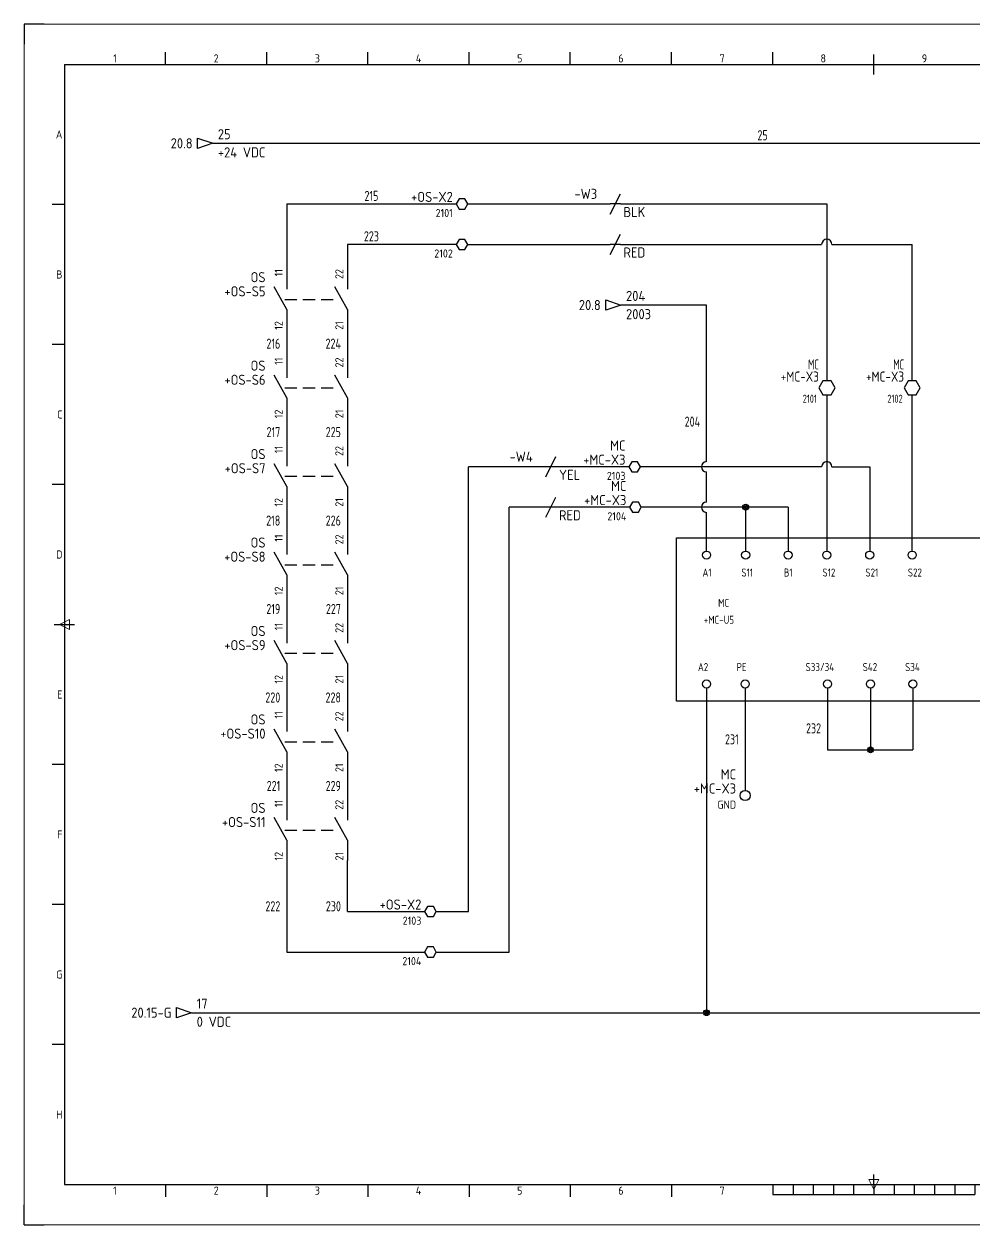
# Model space of a CAD drawing. Header units: millimetres. Extents: x 0 to 841, y 0 to 594.
# Drawn here: x 0 to 471, y 0 to 594 of the extents above; entities that cross this region are included whole.
import ezdxf
from ezdxf.enums import TextEntityAlignment as Align

# ---------------------------------------------------------------- set-up
doc = ezdxf.new("R2010")
doc.units = ezdxf.units.MM
doc.header["$LTSCALE"] = 12
doc.linetypes.add('DASHED', pattern=[0.75, 0.5, -0.25])
for name, color, linetype in [('AE_BOR', 1, 'Continuous'), ('BLK_1.0mm^2', 7, 'Continuous'), ('BLK_16.0mm^2', 7, 'Continuous'), ('BLU_1.0mm^2', 5, 'Continuous'), ('DESC', 150, 'Continuous'), ('GRN_1.0mm^2', 3, 'Continuous'), ('GRN_2.5mm^2', 3, 'Continuous'), ('GRY_1.5mm^2', 9, 'Continuous'), ('LINK', 9, 'DASHED'), ('LOC', 8, 'Continuous'), ('MISC', 7, 'Continuous'), ('RED_0.5mm^2', 1, 'Continuous'), ('RED_1.0mm^2', 1, 'Continuous'), ('SYMS', 7, 'Continuous'), ('TAGS', 150, 'Continuous'), ('TERMS', 123, 'Continuous'), ('WIRENO', 72, 'Continuous'), ('WIREREF_DEST', 52, 'Continuous'), ('XREF', 7, 'Continuous'), ('YEL_1.0mm^2', 2, 'Continuous')]:
    doc.layers.add(name, color=color, linetype=linetype)
doc.styles.add('WD_IEC', font='isocp2.shx', dxfattribs={"width": 0.9, "height": 4, "bigfont": 'gbcbig.shx'})

# ---------------------------------------------------------------- blocks, each defined once
blk = doc.blocks.new('gb_a1')
for p, q in [((20, 574), (20, 20)), ((20, 574), (821, 574)), ((20, 20), (821, 20))]:
    blk.add_line(p, q)
at = {"layer": 'AE_BOR', "lineweight": 30}
for p, q in [((10, 594), (0, 594)), ((0, 594), (0, 584)), ((0, 0), (0, 10)), ((0, 0), (10, 0))]:
    blk.add_line(p, q, dxfattribs=at)
at = {"layer": 'AE_BOR', "color": 1, "lineweight": 15}
for p, q in [((0, 594), (841, 594)), ((0, 0), (0, 594)), ((17.5, 297), (22.5, 299.5)), ((22.5, 294.5), (17.5, 297)), ((22.5, 299.5), (22.5, 294.5)), ((420.5, 17.5), (418, 22.5)), ((418, 22.5), (423, 22.5)), ((423, 22.5), (420.5, 17.5)), ((841, 0), (0, 0))]:
    blk.add_line(p, q, dxfattribs=at)
at = {"layer": 'AE_BOR'}
for p, q in [((70.0625, 574), (70.0625, 580)), ((120.125, 574), (120.125, 580)), ((170.1875, 574), (170.1875, 580)), ((220.25, 574), (220.25, 580)), ((270.3125, 574), (270.3125, 580)), ((320.375, 574), (320.375, 580)), ((370.4375, 574), (370.4375, 580)), ((20, 504.75), (14, 504.75)), ((20, 435.5), (14, 435.5)), ((20, 366.25), (14, 366.25)), ((20, 227.75), (14, 227.75)), ((20, 158.5), (14, 158.5)), ((20, 89.25), (14, 89.25)), ((70.0625, 20), (70.0625, 14)), ((120.125, 20), (120.125, 14)), ((170.1875, 20), (170.1875, 14)), ((220.25, 20), (220.25, 14)), ((270.3125, 20), (270.3125, 14)), ((320.375, 20), (320.375, 14))]:
    blk.add_line(p, q, dxfattribs=at)
at = {"layer": 'AE_BOR', "color": 2, "lineweight": 30}
for p, q in [((420.5, 574), (420.5, 579)), ((420.5, 569), (420.5, 574)), ((15, 297), (25, 297)), ((420.5, 20), (420.5, 25)), ((370.5, 20), (370.5, 15)), ((380.5, 20), (380.5, 15)), ((390.5, 20), (390.5, 15)), ((400.5, 20), (400.5, 15)), ((410.5, 20), (410.5, 15)), ((420.5, 20), (420.5, 15)), ((430.5, 20), (430.5, 15)), ((440.5, 20), (440.5, 15)), ((450.5, 20), (450.5, 15)), ((460.5, 20), (460.5, 15)), ((470.5, 20), (470.5, 15)), ((370.5, 15), (470.5, 15))]:
    blk.add_line(p, q, dxfattribs=at)
at = {"layer": 'AE_BOR', "style": 'WD_IEC'}
for s, p in [('1', (45.03125, 575)), ('2', (95.09375, 575)), ('3', (145.15625, 575)), ('4', (195.21875, 575)), ('5', (245.28125, 575)), ('6', (295.34375, 575)), ('7', (345.40625, 575)), ('8', (395.46875, 575)), ('9', (445.53125, 575)), ('1', (45.03125, 15)), ('2', (95.09375, 15)), ('3', (145.15625, 15)), ('4', (195.21875, 15)), ('5', (245.28125, 15)), ('6', (295.34375, 15)), ('7', (345.40625, 15))]:
    blk.add_text(s, height=4, dxfattribs=at).set_placement(p, align=Align.CENTER)
for s, p in [('A', (19, 539.375)), ('B', (19, 470.125)), ('C', (19, 400.875)), ('D', (19, 331.625)), ('E', (19, 262.375)), ('F', (19, 193.125)), ('G', (19, 123.875)), ('H', (19, 54.625))]:
    blk.add_text(s, height=4, dxfattribs=at).set_placement(p, align=Align.MIDDLE_RIGHT)
blk = doc.blocks.new('VDV1_28')
for centre in [(14.88, 72.25), (34.25, 72.25), (55.25, 72.25), (74.38, 72.25), (95.62, 72.25), (116.62, 72.25), (158.62, 72.25), (197.12, 72.25), (256.5, 72.25), (277.38, 72.25), (319.62, 72.25), (14.88, 8.5), (34, 8.5), (74.75, 8.5), (96, 8.5), (117, 8.5), (158.75, 8.5), (197.5, 8.5), (217.88, 8.5), (237.12, 8.5), (256.25, 8.5), (277.5, 8.5), (320, 8.5)]:
    blk.add_circle(centre, 2)
at = {"layer": 'BLK_16.0mm^2'}
blk.add_line((197.5, 6.5), (197.5, 6.5), dxfattribs=at)
at = {"layer": 'SYMS'}
for p, q in [((0, 80.75), (337, 80.75)), ((0, 0), (0, 80.75)), ((337, 80.75), (337, 0)), ((337, 0), (0, 0))]:
    blk.add_line(p, q, dxfattribs=at)
at = {"style": 'WD_IEC', "flags": 1}
for tag, p, height in [('X4TERM01', (12.88, 72.25), 0.256), ('X2TERM01', (14.88, 74.25), 0.256), ('X2TERM02', (34.25, 74.25), 0.256), ('X2TERM03', (55.25, 74.25), 0.256), ('X2TERM04', (74.38, 74.25), 0.256), ('X2TERM05', (95.62, 74.25), 0.256), ('X2TERM06', (116.62, 74.25), 0.256), ('X2TERM07', (158.62, 74.25), 0.256), ('X2TERM08', (197.12, 74.25), 0.256), ('X2TERM09', (256.5, 74.25), 0.256), ('X2TERM10', (277.38, 74.25), 0.256), ('X2TERM11', (319.62, 74.25), 0.256), ('X1TERM11', (321.62, 72.25), 0.256), ('X4TERM12', (12.88, 8.5), 0.256), ('X8TERM12', (14.88, 6.5), 0.256), ('X8TERM13', (34, 6.5), 0.256), ('X8TERM14', (74.75, 6.5), 0.256), ('X8TERM15', (96, 6.5), 0.256), ('X8TERM16', (117, 6.5), 0.256), ('X8TERM17', (158.75, 6.5), 0.256), ('X8TERM18', (197.5, 6.5), 0.256), ('X8TERM19', (217.88, 6.5), 0.256), ('X8TERM20', (237.12, 6.5), 0.256), ('X8TERM21', (256.25, 6.5), 0.256), ('X8TERM22', (277.5, 6.5), 0.256), ('X8TERM23', (320, 6.5), 0.256), ('X1TERM23', (322, 8.5), 0.256), ('FAMILY', (0, 0), 0.02), ('CAT', (0, 0), 0.02), ('MFG', (0, 0), 0.02), ('ASSYCODE', (0, 0), 0.02)]:
    blk.add_attdef(tag, p, '', height=height, dxfattribs=at)
at = {"style": 'WD_IEC'}
for tag, p in [('DESC1', (345.5, 44.62)), ('DESC2', (345.5, 38.25)), ('INST', (346.29, 29.39)), ('LOC', (347.11, 23.3))]:
    blk.add_attdef(tag, p, '', height=4, dxfattribs=at)
blk.add_attdef('TAG1', text='', height=4, dxfattribs=at).set_placement((21, 38.25), align=Align.CENTER)
at = {"layer": 'SYMS', "style": 'WD_IEC'}
for tag, p in [('TERM01', (12.88, 61.62)), ('TERM02', (32.12, 61.62)), ('TERM03', (53.12, 61.62)), ('TERM04', (72.25, 61.62)), ('TERM05', (93.5, 61.62)), ('TERM06', (114.5, 61.62)), ('TERM07', (156.5, 61.62)), ('TERM08', (195, 61.62)), ('TERM09', (247.95, 61.62)), ('TERM10', (268.83, 61.62)), ('TERM11', (310.62, 61.62)), ('TERM12', (10.62, 14.88)), ('TERM13', (29.75, 14.88)), ('TERM14', (63.88, 14.88)), ('TERM15', (92.12, 14.88)), ('TERM16', (113.12, 14.88)), ('TERM17', (156.62, 14.88)), ('TERM18', (195.38, 14.88)), ('TERM19', (214.27, 14.88)), ('TERM20', (233.52, 14.88)), ('TERM21', (253.43, 14.88)), ('TERM22', (274.08, 14.88)), ('TERM23', (317.88, 14.88))]:
    blk.add_attdef(tag, p, '', height=4, dxfattribs=at)
blk = doc.blocks.new('VSW21')
for p, q in [((0, 7.5), (0, 2.5)), ((0, -2.5), (-3.125, 3.125)), ((0, -2.5), (0, -7.5))]:
    blk.add_line(p, q)
at = {"style": 'WD_IEC'}
for tag, p in [('INST', (-5.25, 7.75)), ('LOC', (-5.25, 4.25)), ('TAG2', (-5.25, 0.75)), ('XREF', (-5.25, -3.75)), ('DESC1', (-5.25, -7.6)), ('DESC2', (-5.25, -11.1)), ('DESC3', (-5.25, -14.6))]:
    blk.add_attdef(tag, text='', height=2.5, dxfattribs=at).set_placement(p, align=Align.RIGHT)
blk.add_attdef('TERM01', text='', height=2, rotation=90, dxfattribs=at).set_placement((-1, 7.5), align=Align.RIGHT)
at = {"style": 'WD_IEC', "flags": 1}
for tag, p, height in [('X2TERM01', (0, 7.5), 0.32), ('X4LINK', (-2, 0), 0.32), ('X1LINK', (-0.5, 0), 0.32), ('CONTACT', (4, -3.5), 1), ('FAMILY', (4, -5), 1), ('X8TERM02', (0, -7.5), 0.32)]:
    blk.add_attdef(tag, p, '', height=height, dxfattribs=at)
at = {"style": 'WD_IEC'}
blk.add_attdef('TERM02', (-1, -7.5), '', height=2, rotation=90, dxfattribs=at)
blk = doc.blocks.new('VSW11')
for p, q in [((0, 7.5), (0, 2.5)), ((0, -2.5), (-3.125, 3.125)), ((0, -2.5), (0, -7.5))]:
    blk.add_line(p, q)
at = {"style": 'WD_IEC'}
for tag, p in [('INST', (-5.25, 7.75)), ('LOC', (-5.25, 4.25)), ('TAG1', (-5.25, 0.75)), ('DESC1', (-5.25, -12.85)), ('DESC2', (-5.25, -16.35)), ('DESC3', (-5.25, -19.85))]:
    blk.add_attdef(tag, text='', height=2.5, dxfattribs=at).set_placement(p, align=Align.RIGHT)
blk.add_attdef('TERM01', text='', height=2, rotation=90, dxfattribs=at).set_placement((-1, 7.5), align=Align.RIGHT)
at = {"style": 'WD_IEC', "flags": 1}
for tag, p, height in [('X2TERM01', (0, 7.5), 0.32), ('CONTACT', (0.5, 4.5), 1), ('X1LINK', (-0.5, 0), 0.32), ('ASSYCODE', (1, -4), 1), ('FAMILY', (1, -5.5), 1), ('X8TERM02', (0, -7.5), 0.32), ('CATDESC', (1, -7), 1)]:
    blk.add_attdef(tag, p, '', height=height, dxfattribs=at)
at = {"style": 'WD_IEC'}
blk.add_attdef('TERM02', (-1, -7.5), '', height=2, rotation=90, dxfattribs=at)
at = {"style": 'WD_IEC', "flags": 9}
for tag, p in [('MFG', (-5.75, -2.75)), ('CAT', (-5.75, -5.25))]:
    blk.add_attdef(tag, text='', height=1.5, dxfattribs=at).set_placement(p, align=Align.RIGHT)
at = {"lineweight": 15, "style": 'WD_IEC'}
blk.add_attdef('XREF', text='', height=2.5, dxfattribs=at).set_placement((-5.25, -8.85), align=Align.RIGHT)
blk = doc.blocks.new('HW02')
for p, q in [((-1.25, -2.5), (1.25, 2.5)), ((1.25, 0), (-1.25, 0))]:
    blk.add_line(p, q)
at = {"style": 'WD_IEC', "flags": 1}
for tag, height, p in [('INST', 2.5, (-4.5, 8.25)), ('LOC', 2.5, (-4.5, 4.75)), ('XREF', 2.7, (-4.5, -3.75)), ('DESC1', 2.5, (-4.5, -7.75)), ('DESC2', 2.5, (-4.5, -11.25)), ('DESC3', 2.5, (-4.5, -14.75))]:
    blk.add_attdef(tag, text='', height=height, dxfattribs=at).set_placement(p, align=Align.RIGHT)
at = {"style": 'WD_IEC'}
blk.add_attdef('TAG2', text='', height=2.5, dxfattribs=at).set_placement((-4.5, 1.25), align=Align.RIGHT)
at = {"style": 'WD_IEC', "flags": 1}
for tag, p, height in [('X4TERM01', (-1.25, 0), 0.36), ('X2LINK', (0, 1), 0.32), ('X1TERM01', (1.25, 0), 0.36), ('X8LINK', (0, -1), 0.32), ('FAMILY', (3.06, -11.76), 1)]:
    blk.add_attdef(tag, p, '', height=height, dxfattribs=at)
at = {"style": 'WD_IEC'}
blk.add_attdef('RATING1', text='', height=2.5, dxfattribs=at).set_placement((2, -2), align=Align.MIDDLE_LEFT)
blk = doc.blocks.new('HW01')
for p, q in [((-1.25, -2.5), (1.25, 2.5)), ((1.25, 0), (-1.25, 0))]:
    blk.add_line(p, q)
at = {"style": 'WD_IEC', "flags": 1}
for tag, height, p in [('INST', 2.5, (-4.5, 8.25)), ('LOC', 2.5, (-4.5, 4.75)), ('XREF', 2.7, (-4.5, -3.75)), ('DESC1', 2.5, (-4.5, -7.75)), ('DESC2', 2.5, (-4.5, -11.25)), ('DESC3', 2.5, (-4.5, -14.75))]:
    blk.add_attdef(tag, text='', height=height, dxfattribs=at).set_placement(p, align=Align.RIGHT)
at = {"style": 'WD_IEC'}
blk.add_attdef('TAG1', text='', height=2.5, dxfattribs=at).set_placement((-4.5, 1.25), align=Align.RIGHT)
at = {"style": 'WD_IEC', "flags": 1}
for tag, p, height in [('X4TERM01', (-1.25, 0), 0.36), ('X2LINK', (0, 1), 0.32), ('X1TERM01', (1.25, 0), 0.36), ('X8LINK', (0, -1), 0.32), ('MFG', (3.06, -7.26), 1), ('CAT', (3.06, -8.76), 1), ('ASSYCODE', (3.06, -10.26), 1), ('FAMILY', (3.06, -11.76), 1), ('CATDESC', (3.06, -13.26), 1)]:
    blk.add_attdef(tag, p, '', height=height, dxfattribs=at)
at = {"style": 'WD_IEC'}
blk.add_attdef('RATING1', text='', height=2.5, dxfattribs=at).set_placement((2, -2), align=Align.MIDDLE_LEFT)
blk = doc.blocks.new('HA1D3')
blk.add_lwpolyline([(0, 0), (-3.75, -1.25), (-3.75, 1.25)], close=True)
at = {"style": 'WD_IEC'}
for tag, p, height, flags in [('WIRENO', (1.25, 1), 2.5, 8), ('X1TERM01', (0, 0), 0.32, 1)]:
    blk.add_attdef(tag, p, '', height=height, dxfattribs=dict(at, flags=flags))
blk.add_attdef('XREF', text='', height=2.5, dxfattribs=at).set_placement((-5, 0), align=Align.MIDDLE_RIGHT)
at = {"style": 'WD_IEC', "flags": 1}
blk.add_attdef('SIGCODE', text='', height=1, dxfattribs=at).set_placement((-2.5, 1.8), align=Align.RIGHT)
at = {"style": 'WD_IEC'}
blk.add_attdef('DESC1', text='', height=2.5, dxfattribs=at).set_placement((1.25, -1), align=Align.TOP_LEFT)
blk = doc.blocks.new('HT0003')
blk.add_lwpolyline([(0.72, -1.25), (1.44, 0), (0.72, 1.25), (-0.72, 1.25), (-1.44, 0), (-0.72, -1.25)], close=True)
at = {"style": 'WD_IEC'}
for tag, p in [('INST', (-2.25, 7.5)), ('LOC', (-2.25, 4))]:
    blk.add_attdef(tag, text='', height=2.5, dxfattribs=at).set_placement(p, align=Align.RIGHT)
at = {"style": 'WD_IEC', "flags": 1}
for tag, p, height in [('ASSYCODE', (2.75, 10.75), 1), ('CATDESC', (2.75, 9.25), 1), ('MFG', (2.75, 7.25), 1.5), ('CAT', (2.75, 4.75), 1.5), ('X4TERM01', (-1.44, 0), 0.32), ('X4PIN01', (-1.25, 1), 0.4), ('X4TERMDESC01', (-1.25, 0.5), 0.4), ('X2TERM01', (0, 1.25), 0.32), ('X2PIN01', (0, 2.25), 0.4), ('X2TERMDESC01', (0, 1.75), 0.4), ('X8PIN01', (0, -0.25), 0.4), ('X1PIN01', (1.25, 1), 0.4), ('X1TERMDESC01', (1.25, 0.5), 0.4), ('X1TERM01', (1.44, 0), 0.32), ('X8TERM01', (0, -1.25), 0.32), ('X8TERMDESC01', (0, -0.75), 0.4), ('STRIPSEQ', (0, -3), 0.4), ('LINKTERM', (0, -2), 0.4)]:
    blk.add_attdef(tag, p, '', height=height, dxfattribs=at)
at = {"style": 'WD_IEC', "flags": 8}
for tag, height, p in [('TAGSTRIP', 2.5, (-2.25, 0.5)), ('TERM01', 2, (-2.25, -3.25))]:
    blk.add_attdef(tag, text='', height=height, dxfattribs=at).set_placement(p, align=Align.RIGHT)
blk = doc.blocks.new('WD_WNH')
at = {"linetype": 'Continuous', "style": 'WD_IEC', "width": 0.8}
blk.add_attdef('WIRENO', text='', height=2.5, dxfattribs=at).set_placement((0, 0.75), align=Align.CENTER)
at = {"style": 'WD_IEC', "flags": 1}
for tag, p in [('W08USER', (0, 0.375)), ('W04USER', (0, 0.875)), ('W05USER', (0, 0.75)), ('W09USER', (0, 0.25)), ('W03USER', (0, 1)), ('W06USER', (0, 0.625)), ('W07USER', (0, 0.5)), ('W02USER', (0, 1.125)), ('W01USER', (0, 1.25)), ('W10USER', (0, 0.125))]:
    blk.add_attdef(tag, text='', height=0.08, dxfattribs=at).set_placement(p, align=Align.CENTER)
blk = doc.blocks.new('WD_WNV')
at = {"linetype": 'Continuous', "style": 'WD_IEC', "width": 0.8}
blk.add_attdef('WIRENO', text='', height=2.5, dxfattribs=at).set_placement((-1.6, 0), align=Align.MIDDLE_RIGHT)
at = {"style": 'WD_IEC', "flags": 1}
for tag, p in [('W08USER', (-1, 0.375)), ('W04USER', (-1, 0.875)), ('W05USER', (-1, 0.75)), ('W09USER', (-1, 0.25)), ('W03USER', (-1, 1)), ('W06USER', (-1, 0.625)), ('W07USER', (-1, 0.5)), ('W02USER', (-1, 1.125)), ('W01USER', (-1, 1.25)), ('W10USER', (-1, 0.125))]:
    blk.add_attdef(tag, text='', height=0.08, dxfattribs=at).set_placement(p, align=Align.CENTER)
blk = doc.blocks.new('wddot')
for radius in [0.72, 0.449, 0.223]:
    blk.add_circle((0, 0), radius)
blk = doc.blocks.new('VT0002')
blk.add_circle((0, 0), 1.25)
at = {"style": 'WD_IEC'}
for tag, p in [('INST', (-2.25, 7.5)), ('LOC', (-2.25, 4))]:
    blk.add_attdef(tag, text='', height=2.5, dxfattribs=at).set_placement(p, align=Align.RIGHT)
at = {"style": 'WD_IEC', "flags": 1}
for tag, p, height in [('ASSYCODE', (2.75, 10.75), 1), ('CATDESC', (2.75, 9.25), 1), ('MFG', (2.75, 7.25), 1.5), ('CAT', (2.75, 4.75), 1.5), ('X4TERM01', (-1.25, 0), 0.32), ('X4PIN01', (-1.25, 1), 0.4), ('X4TERMDESC01', (-1.25, 0.5), 0.4), ('X2TERM01', (0, 1.25), 0.32), ('X2PIN01', (0, 2.25), 0.4), ('X2TERMDESC01', (0, 1.75), 0.4), ('X8PIN01', (0, -0.25), 0.4), ('X1TERM01', (1.25, 0), 0.32), ('X1PIN01', (1.25, 1), 0.4), ('X1TERMDESC01', (1.25, 0.5), 0.4), ('X8TERM01', (0, -1.25), 0.32), ('X8TERMDESC01', (0, -0.75), 0.4), ('STRIPSEQ', (0, -3), 0.4), ('LINKTERM', (0, -2), 0.4)]:
    blk.add_attdef(tag, p, '', height=height, dxfattribs=at)
at = {"style": 'WD_IEC', "flags": 8}
for tag, height, p in [('TAGSTRIP', 2.5, (-2.25, 0.5)), ('TERM01', 2, (-2.25, -3.25))]:
    blk.add_attdef(tag, text='', height=height, dxfattribs=at).set_placement(p, align=Align.RIGHT)
blk = doc.blocks.new('VT0003')
for p, q in [((-1, 1.73), (-2, 0)), ((-2, 0), (-1, -1.73)), ((1, 1.73), (-1, 1.73)), ((2, 0), (1, 1.73)), ((1, -1.73), (2, 0)), ((-1, -1.73), (1, -1.73))]:
    blk.add_line(p, q)
at = {"style": 'WD_IEC', "width": 0.7}
for tag, p in [('INST', (-2, 7.5)), ('LOC', (-2, 4.5))]:
    blk.add_attdef(tag, text='', height=2.5, dxfattribs=at).set_placement(p, align=Align.RIGHT)
at = {"linetype": 'Continuous', "style": 'WD_IEC'}
for tag, height, width, flags, p in [('TAGSTRIP', 2.5, 0.9, 8, (-2, 1.5)), ('MFG', 0.25, 0.8, 1, (-2, -2.5)), ('CAT', 0.25, 0.8, 1, (-2, -3)), ('ASSYCODE', 0.25, 0.8, 1, (-2, -3.5))]:
    blk.add_attdef(tag, text='', height=height, dxfattribs=dict(at, width=width, flags=flags)).set_placement(p, align=Align.RIGHT)
at = {"linetype": 'Continuous', "style": 'WD_IEC', "width": 0.8, "flags": 8}
blk.add_attdef('TERM01', text='', height=2, dxfattribs=at).set_placement((0, 0), align=Align.MIDDLE_CENTER)
at = {"style": 'WD_IEC', "flags": 1}
for tag, p, height in [('X4TERM01', (-2, 0), 0.256), ('X4TERMDESC01', (-1.88, -0.37), 0.4), ('X2TERM01', (0, 1.73), 0.256), ('X2TERMDESC01', (0.15, 1.21), 0.4), ('X2PIN01', (0.52, 1.34), 0.4), ('X1PIN01', (1.39, 0.26), 0.4), ('X1TERMDESC01', (1.88, -0.39), 0.4), ('X1TERM01', (2, 0), 0.256), ('X4PIN01', (-1.82, -0.6), 0.4), ('X8TERM01', (0, -1.73), 0.256), ('X8TERMDESC01', (0, -2.11), 0.4), ('X8PIN01', (0.41, -1.54), 0.4), ('LINKTERM', (1.52, -1.15), 0.4), ('STRIPSEQ', (2.52, -3.93), 0.4)]:
    blk.add_attdef(tag, p, '', height=height, dxfattribs=at)

msp = doc.modelspace()

# ---------------------------------------------------------------- linework, layer by layer
at = {"layer": 'BLK_1.0mm^2'}
for p, q in [((219.56, 505), (290.09, 505)), ((295.09, 505), (397.2, 505))]:
    msp.add_line(p, q, dxfattribs=at)
at = {"layer": 'BLU_1.0mm^2'}
msp.add_line((93.42, 535), (750.7, 535), dxfattribs=at)
at = {"layer": 'GRN_1.0mm^2'}
for p, q in [((337.7, 265.58), (337.7, 105)), ((356.82, 265.58), (356.82, 214.89))]:
    msp.add_line(p, q, dxfattribs=at)
at = {"layer": 'GRN_2.5mm^2'}
msp.add_line((82.93, 105), (740.21, 105), dxfattribs=at)
at = {"layer": 'GRY_1.5mm^2'}
for p, q in [((397.2, 505), (397.2, 417.58)), ((337.7, 455), (295.37, 455)), ((337.7, 377.54), (337.7, 455)), ((397.2, 410.65), (397.2, 333.33)), ((439.45, 333.33), (439.45, 410.65)), ((394.66, 375.02), (305, 375.02)), ((399.74, 375.02), (418.45, 375.02)), ((418.45, 375.02), (418.45, 333.33)), ((337.7, 357.54), (337.7, 372.46)), ((378.07, 355.03), (305.43, 355.03)), ((337.7, 333.33), (337.7, 352.46)), ((357.07, 333.33), (357.07, 355.03)), ((378.07, 355.03), (378.07, 333.33)), ((397.57, 265.58), (397.57, 235)), ((418.82, 265.58), (418.82, 235)), ((439.82, 265.58), (439.82, 235)), ((397.57, 235), (439.82, 235))]:
    msp.add_line(p, q, dxfattribs=at)
for centre, start, end in [((337.7, 375), 90, 270), ((397.2, 375.02), 0, 180), ((337.7, 355), 90, 270)]:
    msp.add_arc(centre, 2.54, start, end, dxfattribs=at)
at = {"layer": 'LINK'}
for points in [[(129, 457.79), (156, 457.79)], [(129, 414.04), (156, 414.04)], [(129, 370.29), (156, 370.29)], [(129, 326.54), (156, 326.54)], [(129, 282.79), (156, 282.79)], [(129, 239.04), (156, 239.04)], [(129, 195.29), (156, 195.29)]]:
    msp.add_lwpolyline(points, dxfattribs=at)
at = {"layer": 'RED_0.5mm^2'}
for p, q in [((130, 505), (130, 472.79)), ((130, 505), (213.79, 505)), ((160, 485), (160, 472.79)), ((213.79, 485), (160, 485)), ((130, 442.79), (130, 429.04)), ((160, 442.79), (160, 429.04)), ((130, 399.04), (130, 385.29)), ((160, 399.04), (160, 385.29)), ((130, 355.29), (130, 341.54)), ((160, 355.29), (160, 341.54)), ((130, 311.54), (130, 297.79)), ((160, 311.54), (160, 297.79)), ((130, 267.79), (130, 254.04)), ((160, 267.79), (160, 254.04)), ((130, 224.04), (130, 210.29)), ((160, 224.04), (160, 210.29)), ((130, 180.29), (130, 135)), ((160, 155), (160, 180.29)), ((160, 155), (198.22, 155)), ((130, 135), (198.22, 135))]:
    msp.add_line(p, q, dxfattribs=at)
at = {"layer": 'RED_1.0mm^2'}
for p, q in [((219.56, 485), (290.09, 485)), ((295.09, 485), (394.66, 485)), ((399.74, 485), (439.45, 485)), ((439.45, 417.58), (439.45, 485)), ((240, 135), (240, 355.03)), ((258.18, 355.03), (240, 355.03)), ((299.66, 355.03), (263.18, 355.03)), ((203.99, 135), (240, 135))]:
    msp.add_line(p, q, dxfattribs=at)
msp.add_arc((397.2, 485), 2.54, 0, 180, dxfattribs=at)
at = {"layer": 'YEL_1.0mm^2'}
for p, q in [((220, 155), (220, 375.02)), ((258.18, 375.02), (220, 375.02)), ((299.23, 375.02), (263.18, 375.02)), ((203.99, 155), (220, 155))]:
    msp.add_line(p, q, dxfattribs=at)

# ---------------------------------------------------------------- block references
msp.add_blockref('gb_a1', (0, 0))
at = {"layer": 'SYMS'}
ref = msp.add_blockref('HA1D3', (93.42, 535), dxfattribs=dict(at, xscale=2, yscale=2, zscale=2))
ref.add_attrib('WIRENO', '25', (95.92, 537), dxfattribs={"layer": 'WIREREF_DEST', "height": 5, "style": 'WD_IEC', "flags": 8})
ref.add_attrib('DESC1', '+24 VDC', dxfattribs={"layer": 'DESC', "height": 5, "style": 'WD_IEC'}).set_placement((95.92, 533), align=Align.TOP_LEFT)
ref.add_attrib('XREF', '20.8', dxfattribs={"layer": 'XREF', "height": 5, "style": 'WD_IEC'}).set_placement((83.42, 535), align=Align.MIDDLE_RIGHT)
ref = msp.add_blockref('HT0003', (216.67, 505), dxfattribs=dict(at, xscale=2, yscale=2, zscale=2))
ref.add_attrib('TAGSTRIP', '+OS-X2', dxfattribs={"layer": 'TAGS', "height": 5, "style": 'WD_IEC', "flags": 8}).set_placement((212.17, 506), align=Align.RIGHT)
ref.add_attrib('TERM01', '2101', dxfattribs={"layer": 'TERMS', "height": 4, "style": 'WD_IEC', "flags": 8}).set_placement((212.17, 498.5), align=Align.RIGHT)
ref = msp.add_blockref('HW01', (292.59, 505), dxfattribs=dict(at, xscale=2, yscale=2, zscale=2))
ref.add_attrib('TAG1', '-W3', dxfattribs={"layer": 'TAGS', "height": 5, "style": 'WD_IEC'}).set_placement((283.59, 507.5), align=Align.RIGHT)
ref.add_attrib('RATING1', 'BLK', dxfattribs={"layer": 'MISC', "height": 5, "style": 'WD_IEC'}).set_placement((296.59, 501), align=Align.MIDDLE_LEFT)
ref = msp.add_blockref('HT0003', (216.67, 485), dxfattribs=dict(at, xscale=2, yscale=2, zscale=2))
ref.add_attrib('TERM01', '2102', dxfattribs={"layer": 'TERMS', "height": 4, "style": 'WD_IEC', "flags": 8}).set_placement((212.17, 478.5), align=Align.RIGHT)
ref = msp.add_blockref('HW02', (292.59, 485), dxfattribs=dict(at, xscale=2, yscale=2, zscale=2))
ref.add_attrib('RATING1', 'RED', dxfattribs={"layer": 'MISC', "height": 5, "style": 'WD_IEC'}).set_placement((296.59, 481), align=Align.MIDDLE_LEFT)
ref = msp.add_blockref('VSW11', (130, 457.79), dxfattribs=dict(at, xscale=2, yscale=2, zscale=2))
ref.add_attrib('TAG1', '+OS-S5', dxfattribs={"layer": 'TAGS', "height": 5, "style": 'WD_IEC'}).set_placement((119.5, 459.29), align=Align.RIGHT)
ref.add_attrib('LOC', 'OS', dxfattribs={"layer": 'LOC', "height": 5, "style": 'WD_IEC'}).set_placement((119.5, 466.29), align=Align.RIGHT)
ref.add_attrib('TERM01', '11', dxfattribs={"layer": 'TERMS', "height": 4, "rotation": 90, "style": 'WD_IEC'}).set_placement((128, 472.79), align=Align.RIGHT)
ref.add_attrib('TERM02', '12', (128, 442.79), dxfattribs={"layer": 'TERMS', "height": 4, "rotation": 90, "style": 'WD_IEC'})
ref = msp.add_blockref('VSW21', (160, 457.79), dxfattribs=dict(at, xscale=2, yscale=2, zscale=2))
ref.add_attrib('TERM01', '22', dxfattribs={"layer": 'TERMS', "height": 4, "rotation": 90, "style": 'WD_IEC'}).set_placement((158, 472.79), align=Align.RIGHT)
ref.add_attrib('TERM02', '21', (158, 442.79), dxfattribs={"layer": 'TERMS', "height": 4, "rotation": 90, "style": 'WD_IEC'})
ref = msp.add_blockref('HA1D3', (295.37, 455), dxfattribs=dict(at, xscale=2, yscale=2, zscale=2))
ref.add_attrib('WIRENO', '204', (297.87, 457), dxfattribs={"layer": 'WIREREF_DEST', "height": 5, "style": 'WD_IEC', "flags": 8})
ref.add_attrib('DESC1', '2003', dxfattribs={"layer": 'DESC', "height": 5, "style": 'WD_IEC'}).set_placement((297.87, 453), align=Align.TOP_LEFT)
ref.add_attrib('XREF', '20.8', dxfattribs={"layer": 'XREF', "height": 5, "style": 'WD_IEC'}).set_placement((285.37, 455), align=Align.MIDDLE_RIGHT)
ref = msp.add_blockref('VSW11', (130, 414.04), dxfattribs=dict(at, xscale=2, yscale=2, zscale=2))
ref.add_attrib('TAG1', '+OS-S6', dxfattribs={"layer": 'TAGS', "height": 5, "style": 'WD_IEC'}).set_placement((119.5, 415.54), align=Align.RIGHT)
ref.add_attrib('LOC', 'OS', dxfattribs={"layer": 'LOC', "height": 5, "style": 'WD_IEC'}).set_placement((119.5, 422.54), align=Align.RIGHT)
ref.add_attrib('TERM01', '11', dxfattribs={"layer": 'TERMS', "height": 4, "rotation": 90, "style": 'WD_IEC'}).set_placement((128, 429.04), align=Align.RIGHT)
ref.add_attrib('TERM02', '12', (128, 399.04), dxfattribs={"layer": 'TERMS', "height": 4, "rotation": 90, "style": 'WD_IEC'})
ref = msp.add_blockref('VSW21', (160, 414.04), dxfattribs=dict(at, xscale=2, yscale=2, zscale=2))
ref.add_attrib('TERM01', '22', dxfattribs={"layer": 'TERMS', "height": 4, "rotation": 90, "style": 'WD_IEC'}).set_placement((158, 429.04), align=Align.RIGHT)
ref.add_attrib('TERM02', '21', (158, 399.04), dxfattribs={"layer": 'TERMS', "height": 4, "rotation": 90, "style": 'WD_IEC'})
ref = msp.add_blockref('VT0003', (397.3, 414.12), dxfattribs=dict(at, xscale=2, yscale=2, zscale=2))
ref.add_attrib('TAGSTRIP', '+MC-X3', dxfattribs={"layer": 'TAGS', "linetype": 'Continuous', "height": 5, "style": 'WD_IEC', "width": 0.9, "flags": 8}).set_placement((393.3, 417.12), align=Align.RIGHT)
ref.add_attrib('TERM01', '2101', dxfattribs={"layer": 'TERMS', "linetype": 'Continuous', "height": 4, "style": 'WD_IEC', "width": 0.8, "flags": 8}).set_placement((388.8, 408.66), align=Align.MIDDLE_CENTER)
ref.add_attrib('LOC', 'MC', dxfattribs={"layer": 'LOC', "height": 5, "style": 'WD_IEC', "width": 0.7}).set_placement((393.3, 423.12), align=Align.RIGHT)
ref = msp.add_blockref('VT0003', (439.45, 414.12), dxfattribs=dict(at, xscale=2, yscale=2, zscale=2))
ref.add_attrib('TAGSTRIP', '+MC-X3', dxfattribs={"layer": 'TAGS', "linetype": 'Continuous', "height": 5, "style": 'WD_IEC', "width": 0.9, "flags": 8}).set_placement((435.45, 417.12), align=Align.RIGHT)
ref.add_attrib('TERM01', '2102', dxfattribs={"layer": 'TERMS', "linetype": 'Continuous', "height": 4, "style": 'WD_IEC', "width": 0.8, "flags": 8}).set_placement((430.95, 408.66), align=Align.MIDDLE_CENTER)
ref.add_attrib('LOC', 'MC', dxfattribs={"layer": 'LOC', "height": 5, "style": 'WD_IEC', "width": 0.7}).set_placement((435.45, 423.12), align=Align.RIGHT)
ref = msp.add_blockref('HT0003', (302.11, 375.02), dxfattribs=dict(at, xscale=2, yscale=2, zscale=2))
ref.add_attrib('TAGSTRIP', '+MC-X3', dxfattribs={"layer": 'TAGS', "height": 5, "style": 'WD_IEC', "flags": 8}).set_placement((297.61, 376.02), align=Align.RIGHT)
ref.add_attrib('LOC', 'MC', dxfattribs={"layer": 'LOC', "height": 5, "style": 'WD_IEC'}).set_placement((297.61, 383.02), align=Align.RIGHT)
ref.add_attrib('TERM01', '2103', dxfattribs={"layer": 'TERMS', "height": 4, "style": 'WD_IEC', "flags": 8}).set_placement((297.61, 368.52), align=Align.RIGHT)
ref = msp.add_blockref('VSW11', (130, 370.29), dxfattribs=dict(at, xscale=2, yscale=2, zscale=2))
ref.add_attrib('TAG1', '+OS-S7', dxfattribs={"layer": 'TAGS', "height": 5, "style": 'WD_IEC'}).set_placement((119.5, 371.79), align=Align.RIGHT)
ref.add_attrib('LOC', 'OS', dxfattribs={"layer": 'LOC', "height": 5, "style": 'WD_IEC'}).set_placement((119.5, 378.79), align=Align.RIGHT)
ref.add_attrib('TERM01', '11', dxfattribs={"layer": 'TERMS', "height": 4, "rotation": 90, "style": 'WD_IEC'}).set_placement((128, 385.29), align=Align.RIGHT)
ref.add_attrib('TERM02', '12', (128, 355.29), dxfattribs={"layer": 'TERMS', "height": 4, "rotation": 90, "style": 'WD_IEC'})
ref = msp.add_blockref('VSW21', (160, 370.29), dxfattribs=dict(at, xscale=2, yscale=2, zscale=2))
ref.add_attrib('TERM01', '22', dxfattribs={"layer": 'TERMS', "height": 4, "rotation": 90, "style": 'WD_IEC'}).set_placement((158, 385.29), align=Align.RIGHT)
ref.add_attrib('TERM02', '21', (158, 355.29), dxfattribs={"layer": 'TERMS', "height": 4, "rotation": 90, "style": 'WD_IEC'})
ref = msp.add_blockref('HW01', (260.68, 375.02), dxfattribs=dict(at, xscale=2, yscale=2, zscale=2))
ref.add_attrib('TAG1', '-W4', dxfattribs={"layer": 'TAGS', "height": 5, "style": 'WD_IEC'}).set_placement((251.68, 377.52), align=Align.RIGHT)
ref.add_attrib('RATING1', 'YEL', dxfattribs={"layer": 'MISC', "height": 5, "style": 'WD_IEC'}).set_placement((264.68, 371.02), align=Align.MIDDLE_LEFT)
ref = msp.add_blockref('HT0003', (302.55, 355.03), dxfattribs=dict(at, xscale=2, yscale=2, zscale=2))
ref.add_attrib('TAGSTRIP', '+MC-X3', dxfattribs={"layer": 'TAGS', "height": 5, "style": 'WD_IEC', "flags": 8}).set_placement((298.05, 356.03), align=Align.RIGHT)
ref.add_attrib('LOC', 'MC', dxfattribs={"layer": 'LOC', "height": 5, "style": 'WD_IEC'}).set_placement((298.05, 363.03), align=Align.RIGHT)
ref.add_attrib('TERM01', '2104', dxfattribs={"layer": 'TERMS', "height": 4, "style": 'WD_IEC', "flags": 8}).set_placement((298.05, 348.53), align=Align.RIGHT)
ref = msp.add_blockref('HW02', (260.68, 355.03), dxfattribs=dict(at, xscale=2, yscale=2, zscale=2))
ref.add_attrib('RATING1', 'RED', dxfattribs={"layer": 'MISC', "height": 5, "style": 'WD_IEC'}).set_placement((264.68, 351.03), align=Align.MIDDLE_LEFT)
at = {"layer": 'SYMS', "xscale": 2, "yscale": 2, "zscale": 2}
for p in [(357.07, 355.03), (418.82, 235), (337.7, 105)]:
    msp.add_blockref('wddot', p, dxfattribs=at)
at = {"layer": 'SYMS'}
ref = msp.add_blockref('VSW11', (130, 326.54), dxfattribs=dict(at, xscale=2, yscale=2, zscale=2))
ref.add_attrib('TAG1', '+OS-S8', dxfattribs={"layer": 'TAGS', "height": 5, "style": 'WD_IEC'}).set_placement((119.5, 328.04), align=Align.RIGHT)
ref.add_attrib('LOC', 'OS', dxfattribs={"layer": 'LOC', "height": 5, "style": 'WD_IEC'}).set_placement((119.5, 335.04), align=Align.RIGHT)
ref.add_attrib('TERM01', '11', dxfattribs={"layer": 'TERMS', "height": 4, "rotation": 90, "style": 'WD_IEC'}).set_placement((128, 341.54), align=Align.RIGHT)
ref.add_attrib('TERM02', '12', (128, 311.54), dxfattribs={"layer": 'TERMS', "height": 4, "rotation": 90, "style": 'WD_IEC'})
ref = msp.add_blockref('VSW21', (160, 326.54), dxfattribs=dict(at, xscale=2, yscale=2, zscale=2))
ref.add_attrib('TERM01', '22', dxfattribs={"layer": 'TERMS', "height": 4, "rotation": 90, "style": 'WD_IEC'}).set_placement((158, 341.54), align=Align.RIGHT)
ref.add_attrib('TERM02', '21', (158, 311.54), dxfattribs={"layer": 'TERMS', "height": 4, "rotation": 90, "style": 'WD_IEC'})
ref = msp.add_blockref('VDV1_28', (322.82, 259.08), dxfattribs=at)
ref.add_attrib('TERM23', 'Y44', (640.7, 273.95), dxfattribs={"layer": 'TERMS', "height": 4, "style": 'WD_IEC', "width": 0.9})
ref.add_attrib('TERM22', '24', (596.9, 273.95), dxfattribs={"layer": 'TERMS', "height": 4, "style": 'WD_IEC', "width": 0.9})
ref.add_attrib('TERM21', '14', (576.25, 273.95), dxfattribs={"layer": 'TERMS', "height": 4, "style": 'WD_IEC', "width": 0.9})
ref.add_attrib('TERM20', 'S32', (556.35, 273.95), dxfattribs={"layer": 'TERMS', "height": 4, "style": 'WD_IEC', "width": 0.9})
ref.add_attrib('TERM19', 'S31', (537.1, 273.95), dxfattribs={"layer": 'TERMS', "height": 4, "style": 'WD_IEC', "width": 0.9})
ref.add_attrib('TERM18', 'Y4', (518.2, 273.95), dxfattribs={"layer": 'TERMS', "height": 4, "style": 'WD_IEC', "width": 0.9})
ref.add_attrib('TERM17', 'Y3', (479.45, 273.95), dxfattribs={"layer": 'TERMS', "height": 4, "style": 'WD_IEC', "width": 0.9})
ref.add_attrib('TERM16', 'S34', (435.95, 273.95), dxfattribs={"layer": 'TERMS', "height": 4, "style": 'WD_IEC', "width": 0.9})
ref.add_attrib('TERM15', 'S42', (414.95, 273.95), dxfattribs={"layer": 'TERMS', "height": 4, "style": 'WD_IEC', "width": 0.9})
ref.add_attrib('TERM14', 'S33/34', (386.7, 273.95), dxfattribs={"layer": 'TERMS', "height": 4, "style": 'WD_IEC', "width": 0.9})
ref.add_attrib('TERM13', 'PE', (352.57, 273.95), dxfattribs={"layer": 'TERMS', "height": 4, "style": 'WD_IEC', "width": 0.9})
ref.add_attrib('TERM12', 'A2', (333.45, 273.95), dxfattribs={"layer": 'TERMS', "height": 4, "style": 'WD_IEC', "width": 0.9})
ref.add_attrib('TERM11', 'Y33/34', (633.45, 320.7), dxfattribs={"layer": 'TERMS', "height": 4, "style": 'WD_IEC', "width": 0.9})
ref.add_attrib('TERM10', '23', (591.65, 320.7), dxfattribs={"layer": 'TERMS', "height": 4, "style": 'WD_IEC', "width": 0.9})
ref.add_attrib('TERM09', '13', (570.77, 320.7), dxfattribs={"layer": 'TERMS', "height": 4, "style": 'WD_IEC', "width": 0.9})
ref.add_attrib('TERM08', 'Y2', (517.82, 320.7), dxfattribs={"layer": 'TERMS', "height": 4, "style": 'WD_IEC', "width": 0.9})
ref.add_attrib('TERM07', 'Y1', (479.32, 320.7), dxfattribs={"layer": 'TERMS', "height": 4, "style": 'WD_IEC', "width": 0.9})
ref.add_attrib('TERM06', 'S22', (437.32, 320.7), dxfattribs={"layer": 'TERMS', "height": 4, "style": 'WD_IEC', "width": 0.9})
ref.add_attrib('TERM05', 'S21', (416.32, 320.7), dxfattribs={"layer": 'TERMS', "height": 4, "style": 'WD_IEC', "width": 0.9})
ref.add_attrib('TERM04', 'S12', (395.07, 320.7), dxfattribs={"layer": 'TERMS', "height": 4, "style": 'WD_IEC', "width": 0.9})
ref.add_attrib('TERM03', 'B1', (375.95, 320.7), dxfattribs={"layer": 'TERMS', "height": 4, "style": 'WD_IEC', "width": 0.9})
ref.add_attrib('TERM02', 'S11', (354.95, 320.7), dxfattribs={"layer": 'TERMS', "height": 4, "style": 'WD_IEC', "width": 0.9})
ref.add_attrib('TERM01', 'A1', (335.7, 320.7), dxfattribs={"layer": 'TERMS', "height": 4, "style": 'WD_IEC', "width": 0.9})
ref.add_attrib('LOC', 'MC', (343.44, 305.68), dxfattribs={"layer": 'LOC', "height": 4, "style": 'WD_IEC', "width": 0.9})
ref.add_attrib('TAG1', '+MC-U5', dxfattribs={"layer": 'TAGS', "height": 4, "style": 'WD_IEC', "width": 0.9}).set_placement((343.82, 297.33), align=Align.CENTER)
ref = msp.add_blockref('VSW11', (130, 282.79), dxfattribs=dict(at, xscale=2, yscale=2, zscale=2))
ref.add_attrib('TAG1', '+OS-S9', dxfattribs={"layer": 'TAGS', "height": 5, "style": 'WD_IEC'}).set_placement((119.5, 284.29), align=Align.RIGHT)
ref.add_attrib('LOC', 'OS', dxfattribs={"layer": 'LOC', "height": 5, "style": 'WD_IEC'}).set_placement((119.5, 291.29), align=Align.RIGHT)
ref.add_attrib('TERM01', '11', dxfattribs={"layer": 'TERMS', "height": 4, "rotation": 90, "style": 'WD_IEC'}).set_placement((128, 297.79), align=Align.RIGHT)
ref.add_attrib('TERM02', '12', (128, 267.79), dxfattribs={"layer": 'TERMS', "height": 4, "rotation": 90, "style": 'WD_IEC'})
ref = msp.add_blockref('VSW21', (160, 282.79), dxfattribs=dict(at, xscale=2, yscale=2, zscale=2))
ref.add_attrib('TERM01', '22', dxfattribs={"layer": 'TERMS', "height": 4, "rotation": 90, "style": 'WD_IEC'}).set_placement((158, 297.79), align=Align.RIGHT)
ref.add_attrib('TERM02', '21', (158, 267.79), dxfattribs={"layer": 'TERMS', "height": 4, "rotation": 90, "style": 'WD_IEC'})
ref = msp.add_blockref('VSW11', (130, 239.04), dxfattribs=dict(at, xscale=2, yscale=2, zscale=2))
ref.add_attrib('TAG1', '+OS-S10', dxfattribs={"layer": 'TAGS', "height": 5, "style": 'WD_IEC'}).set_placement((119.5, 240.54), align=Align.RIGHT)
ref.add_attrib('LOC', 'OS', dxfattribs={"layer": 'LOC', "height": 5, "style": 'WD_IEC'}).set_placement((119.5, 247.54), align=Align.RIGHT)
ref.add_attrib('TERM01', '11', dxfattribs={"layer": 'TERMS', "height": 4, "rotation": 90, "style": 'WD_IEC'}).set_placement((128, 254.04), align=Align.RIGHT)
ref.add_attrib('TERM02', '12', (128, 224.04), dxfattribs={"layer": 'TERMS', "height": 4, "rotation": 90, "style": 'WD_IEC'})
ref = msp.add_blockref('VSW21', (160, 239.04), dxfattribs=dict(at, xscale=2, yscale=2, zscale=2))
ref.add_attrib('TERM01', '22', dxfattribs={"layer": 'TERMS', "height": 4, "rotation": 90, "style": 'WD_IEC'}).set_placement((158, 254.04), align=Align.RIGHT)
ref.add_attrib('TERM02', '21', (158, 224.04), dxfattribs={"layer": 'TERMS', "height": 4, "rotation": 90, "style": 'WD_IEC'})
ref = msp.add_blockref('VT0002', (356.82, 212.39), dxfattribs=dict(at, xscale=2, yscale=2, zscale=2))
ref.add_attrib('TAGSTRIP', '+MC-X3', dxfattribs={"layer": 'TAGS', "height": 5, "style": 'WD_IEC', "flags": 8}).set_placement((352.32, 213.39), align=Align.RIGHT)
ref.add_attrib('LOC', 'MC', dxfattribs={"layer": 'LOC', "height": 5, "style": 'WD_IEC'}).set_placement((352.32, 220.39), align=Align.RIGHT)
ref.add_attrib('TERM01', 'GND', dxfattribs={"layer": 'TERMS', "height": 4, "style": 'WD_IEC', "flags": 8}).set_placement((352.32, 205.89), align=Align.RIGHT)
ref = msp.add_blockref('VSW11', (130, 195.29), dxfattribs=dict(at, xscale=2, yscale=2, zscale=2))
ref.add_attrib('TAG1', '+OS-S11', dxfattribs={"layer": 'TAGS', "height": 5, "style": 'WD_IEC'}).set_placement((119.5, 196.79), align=Align.RIGHT)
ref.add_attrib('LOC', 'OS', dxfattribs={"layer": 'LOC', "height": 5, "style": 'WD_IEC'}).set_placement((119.5, 203.79), align=Align.RIGHT)
ref.add_attrib('TERM01', '11', dxfattribs={"layer": 'TERMS', "height": 4, "rotation": 90, "style": 'WD_IEC'}).set_placement((128, 210.29), align=Align.RIGHT)
ref.add_attrib('TERM02', '12', (128, 180.29), dxfattribs={"layer": 'TERMS', "height": 4, "rotation": 90, "style": 'WD_IEC'})
ref = msp.add_blockref('VSW21', (160, 195.29), dxfattribs=dict(at, xscale=2, yscale=2, zscale=2))
ref.add_attrib('TERM01', '22', dxfattribs={"layer": 'TERMS', "height": 4, "rotation": 90, "style": 'WD_IEC'}).set_placement((158, 210.29), align=Align.RIGHT)
ref.add_attrib('TERM02', '21', (158, 180.29), dxfattribs={"layer": 'TERMS', "height": 4, "rotation": 90, "style": 'WD_IEC'})
ref = msp.add_blockref('HT0003', (201.11, 155), dxfattribs=dict(at, xscale=2, yscale=2, zscale=2))
ref.add_attrib('TAGSTRIP', '+OS-X2', dxfattribs={"layer": 'TAGS', "height": 5, "style": 'WD_IEC', "flags": 8}).set_placement((196.61, 156), align=Align.RIGHT)
ref.add_attrib('TERM01', '2103', dxfattribs={"layer": 'TERMS', "height": 4, "style": 'WD_IEC', "flags": 8}).set_placement((196.61, 148.5), align=Align.RIGHT)
ref = msp.add_blockref('HT0003', (201.11, 135), dxfattribs=dict(at, xscale=2, yscale=2, zscale=2))
ref.add_attrib('TERM01', '2104', dxfattribs={"layer": 'TERMS', "height": 4, "style": 'WD_IEC', "flags": 8}).set_placement((196.61, 128.5), align=Align.RIGHT)
ref = msp.add_blockref('HA1D3', (82.93, 105), dxfattribs=dict(at, xscale=2, yscale=2, zscale=2))
ref.add_attrib('WIRENO', '17', (85.43, 107), dxfattribs={"layer": 'WIREREF_DEST', "height": 5, "style": 'WD_IEC', "flags": 8})
ref.add_attrib('DESC1', '0 VDC', dxfattribs={"layer": 'DESC', "height": 5, "style": 'WD_IEC'}).set_placement((85.43, 103), align=Align.TOP_LEFT)
ref.add_attrib('XREF', '20.15-G', dxfattribs={"layer": 'XREF', "height": 5, "style": 'WD_IEC'}).set_placement((72.93, 105), align=Align.MIDDLE_RIGHT)
at = {"layer": 'WIRENO'}
ref = msp.add_blockref('WD_WNH', (365.43, 535), dxfattribs=dict(at, xscale=2, yscale=2, zscale=2))
ref.add_attrib('WIRENO', '25', dxfattribs={"linetype": 'Continuous', "height": 5, "style": 'WD_IEC', "width": 0.8}).set_placement((365.43, 536.5), align=Align.CENTER)
ref = msp.add_blockref('WD_WNH', (171.89, 505), dxfattribs=dict(at, xscale=2, yscale=2, zscale=2))
ref.add_attrib('WIRENO', '215', dxfattribs={"linetype": 'Continuous', "height": 5, "style": 'WD_IEC', "width": 0.8}).set_placement((171.89, 506.5), align=Align.CENTER)
ref = msp.add_blockref('WD_WNH', (171.89, 485), dxfattribs=dict(at, xscale=2, yscale=2, zscale=2))
ref.add_attrib('WIRENO', '223', dxfattribs={"linetype": 'Continuous', "height": 5, "style": 'WD_IEC', "width": 0.8}).set_placement((171.89, 486.5), align=Align.CENTER)
ref = msp.add_blockref('WD_WNV', (130, 435.91), dxfattribs=dict(at, xscale=2, yscale=2, zscale=2))
ref.add_attrib('WIRENO', '216', dxfattribs={"linetype": 'Continuous', "height": 5, "style": 'WD_IEC', "width": 0.8}).set_placement((126.8, 435.91), align=Align.MIDDLE_RIGHT)
ref = msp.add_blockref('WD_WNV', (160, 435.91), dxfattribs=dict(at, xscale=2, yscale=2, zscale=2))
ref.add_attrib('WIRENO', '224', dxfattribs={"linetype": 'Continuous', "height": 5, "style": 'WD_IEC', "width": 0.8}).set_placement((156.8, 435.91), align=Align.MIDDLE_RIGHT)
ref = msp.add_blockref('WD_WNV', (337.7, 397.35), dxfattribs=dict(at, xscale=2, yscale=2, zscale=2))
ref.add_attrib('WIRENO', '204', dxfattribs={"linetype": 'Continuous', "height": 5, "style": 'WD_IEC', "width": 0.8}).set_placement((334.5, 397.35), align=Align.MIDDLE_RIGHT)
ref = msp.add_blockref('WD_WNV', (130, 392.16), dxfattribs=dict(at, xscale=2, yscale=2, zscale=2))
ref.add_attrib('WIRENO', '217', dxfattribs={"linetype": 'Continuous', "height": 5, "style": 'WD_IEC', "width": 0.8}).set_placement((126.8, 392.16), align=Align.MIDDLE_RIGHT)
ref = msp.add_blockref('WD_WNV', (160, 392.16), dxfattribs=dict(at, xscale=2, yscale=2, zscale=2))
ref.add_attrib('WIRENO', '225', dxfattribs={"linetype": 'Continuous', "height": 5, "style": 'WD_IEC', "width": 0.8}).set_placement((156.8, 392.16), align=Align.MIDDLE_RIGHT)
ref = msp.add_blockref('WD_WNV', (130, 348.41), dxfattribs=dict(at, xscale=2, yscale=2, zscale=2))
ref.add_attrib('WIRENO', '218', dxfattribs={"linetype": 'Continuous', "height": 5, "style": 'WD_IEC', "width": 0.8}).set_placement((126.8, 348.41), align=Align.MIDDLE_RIGHT)
ref = msp.add_blockref('WD_WNV', (160, 348.41), dxfattribs=dict(at, xscale=2, yscale=2, zscale=2))
ref.add_attrib('WIRENO', '226', dxfattribs={"linetype": 'Continuous', "height": 5, "style": 'WD_IEC', "width": 0.8}).set_placement((156.8, 348.41), align=Align.MIDDLE_RIGHT)
ref = msp.add_blockref('WD_WNV', (130, 304.66), dxfattribs=dict(at, xscale=2, yscale=2, zscale=2))
ref.add_attrib('WIRENO', '219', dxfattribs={"linetype": 'Continuous', "height": 5, "style": 'WD_IEC', "width": 0.8}).set_placement((126.8, 304.66), align=Align.MIDDLE_RIGHT)
ref = msp.add_blockref('WD_WNV', (160, 304.66), dxfattribs=dict(at, xscale=2, yscale=2, zscale=2))
ref.add_attrib('WIRENO', '227', dxfattribs={"linetype": 'Continuous', "height": 5, "style": 'WD_IEC', "width": 0.8}).set_placement((156.8, 304.66), align=Align.MIDDLE_RIGHT)
ref = msp.add_blockref('WD_WNV', (130, 260.91), dxfattribs=dict(at, xscale=2, yscale=2, zscale=2))
ref.add_attrib('WIRENO', '220', dxfattribs={"linetype": 'Continuous', "height": 5, "style": 'WD_IEC', "width": 0.8}).set_placement((126.8, 260.91), align=Align.MIDDLE_RIGHT)
ref = msp.add_blockref('WD_WNV', (160, 260.91), dxfattribs=dict(at, xscale=2, yscale=2, zscale=2))
ref.add_attrib('WIRENO', '228', dxfattribs={"linetype": 'Continuous', "height": 5, "style": 'WD_IEC', "width": 0.8}).set_placement((156.8, 260.91), align=Align.MIDDLE_RIGHT)
ref = msp.add_blockref('WD_WNV', (397.57, 245.64), dxfattribs=dict(at, xscale=2, yscale=2, zscale=2))
ref.add_attrib('WIRENO', '232', dxfattribs={"linetype": 'Continuous', "height": 5, "style": 'WD_IEC', "width": 0.8}).set_placement((394.37, 245.64), align=Align.MIDDLE_RIGHT)
ref = msp.add_blockref('WD_WNV', (356.82, 240.23), dxfattribs=dict(at, xscale=2, yscale=2, zscale=2))
ref.add_attrib('WIRENO', '231', dxfattribs={"linetype": 'Continuous', "height": 5, "style": 'WD_IEC', "width": 0.8}).set_placement((353.62, 240.23), align=Align.MIDDLE_RIGHT)
ref = msp.add_blockref('WD_WNV', (130, 217.16), dxfattribs=dict(at, xscale=2, yscale=2, zscale=2))
ref.add_attrib('WIRENO', '221', dxfattribs={"linetype": 'Continuous', "height": 5, "style": 'WD_IEC', "width": 0.8}).set_placement((126.8, 217.16), align=Align.MIDDLE_RIGHT)
ref = msp.add_blockref('WD_WNV', (160, 217.16), dxfattribs=dict(at, xscale=2, yscale=2, zscale=2))
ref.add_attrib('WIRENO', '229', dxfattribs={"linetype": 'Continuous', "height": 5, "style": 'WD_IEC', "width": 0.8}).set_placement((156.8, 217.16), align=Align.MIDDLE_RIGHT)
ref = msp.add_blockref('WD_WNV', (130, 157.64), dxfattribs=dict(at, xscale=2, yscale=2, zscale=2))
ref.add_attrib('WIRENO', '222', dxfattribs={"linetype": 'Continuous', "height": 5, "style": 'WD_IEC', "width": 0.8}).set_placement((126.8, 157.64), align=Align.MIDDLE_RIGHT)
ref = msp.add_blockref('WD_WNV', (160, 157.64), dxfattribs=dict(at, xscale=2, yscale=2, zscale=2))
ref.add_attrib('WIRENO', '230', dxfattribs={"linetype": 'Continuous', "height": 5, "style": 'WD_IEC', "width": 0.8}).set_placement((156.8, 157.64), align=Align.MIDDLE_RIGHT)

doc.saveas('drawing.dxf')
